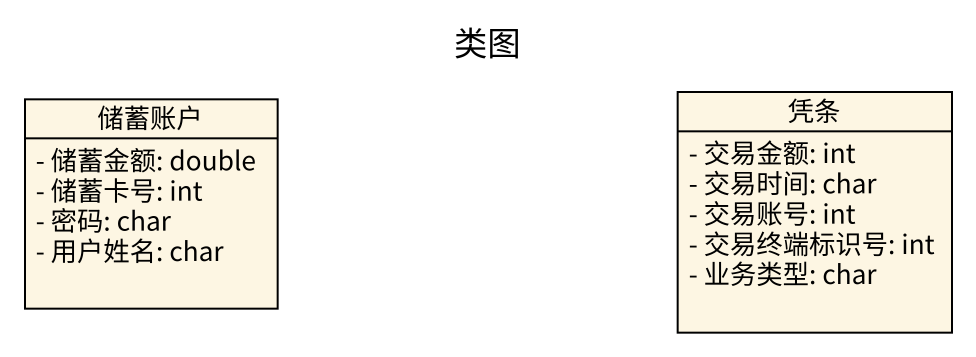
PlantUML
@startuml
title 类图
hide circle
hide empty members
skinparam classAttributeIconSize 0
class 储蓄账户 {
  - 储蓄金额: double
  - 储蓄卡号: int
  - 密码: char
  - 用户姓名: char
}
class 凭条 {
  - 交易金额: int
  - 交易时间: char
  - 交易账号: int
  - 交易终端标识号: int
  - 业务类型: char
}
@enduml
